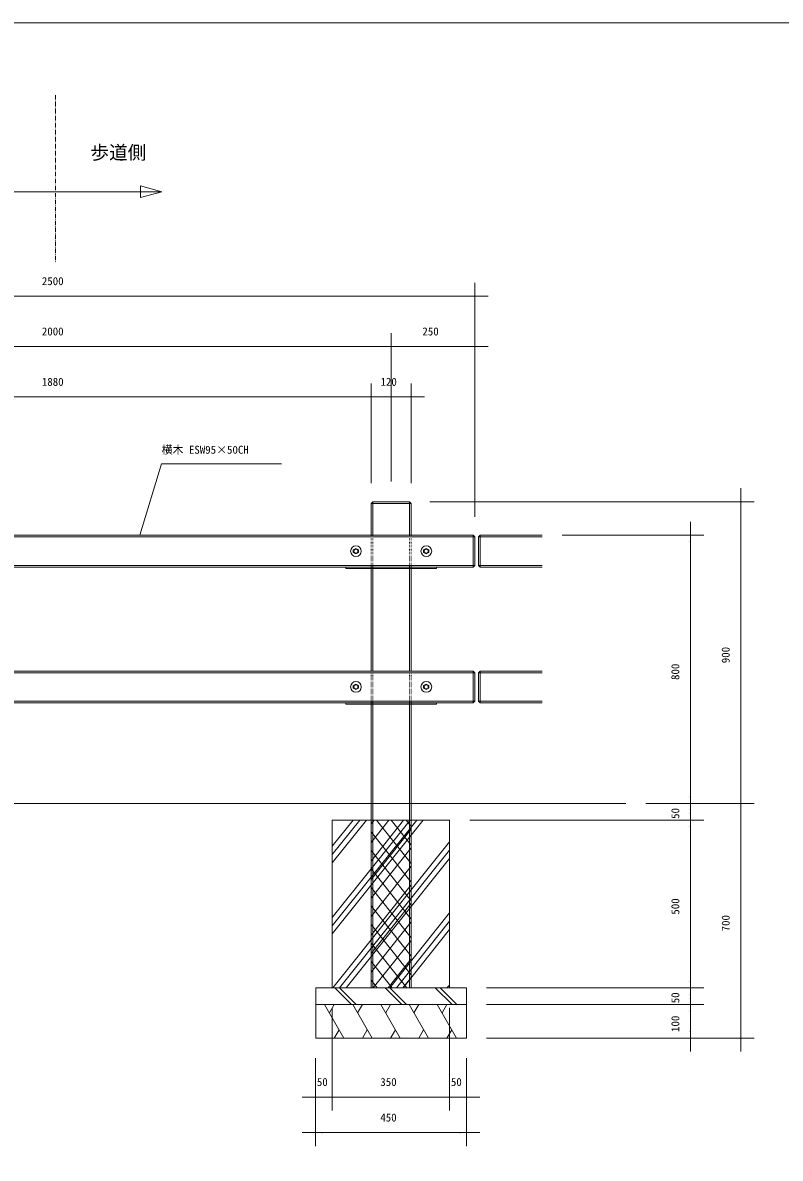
# Model space of a CAD drawing. Units: millimetres, scale not verified. Extents: x -3900 to 3900, y -2750 to 2750.
# Drawn here: x -1348 to 913, y -638 to 2750 of the extents above; entities that cross this region are included whole.
import ezdxf
from ezdxf.enums import TextEntityAlignment as Align

# ---------------------------------------------------------------- set-up
doc = ezdxf.new("R2010")
doc.units = ezdxf.units.MM
doc.header["$LTSCALE"] = 20
doc.linetypes.add('USER5', pattern=[0.208282, 0.069427, -0.138855])
doc.linetypes.add('USER6', pattern=[1.041641, 0.625, -0.208282, 0.069427, -0.138931])
doc.layers.add('0-1_IMPORTED', color=30, linetype='Continuous', lineweight=18)
doc.styles.add('ＭＳ ゴシック', font='')
doc.styles.get('ＭＳ ゴシック').set_extended_font_data('MS Gothic')

msp = doc.modelspace()

# ---------------------------------------------------------------- linework, layer by layer
at = {"layer": '0-1_IMPORTED', "linetype": 'USER6'}
msp.add_line((-1250.27, 2533.44), (-1250.27, 2033.44), dxfattribs=at)
at = {"layer": '0-1_IMPORTED'}
for p, q in [((-1567.77, 2245.94), (-932.77, 2245.94)), ((-308.5, 1316.04), (-188.5, 1316.04)), ((-303.5, 1321.04), (-303.5, 1221.04)), ((-193.5, 1321.04), (-193.5, 1221.04)), ((-3.5, 1221.04), (-3.5, 1126.04)), ((17, 1221.04), (17, 1126.04)), ((-2188.5, 1216.04), (1.5, 1216.04)), ((202, 1216.04), (12, 1216.04)), ((1.5, 1131.04), (-2188.5, 1131.04)), ((-308.5, 816.04), (-308.5, 1126.04)), ((-303.5, 1126.04), (-303.5, 816.04)), ((-193.5, 1126.04), (-193.5, 816.04)), ((-188.5, 1126.04), (-188.5, 816.04)), ((12, 1131.04), (202, 1131.04)), ((-3.5, 816.04), (-3.5, 721.04)), ((17, 816.04), (17, 721.04)), ((-2188.5, 811.04), (1.5, 811.04)), ((202, 811.04), (12, 811.04)), ((1.5, 726.04), (-2188.5, 726.04)), ((-303.5, 721.04), (-303.5, -128.96)), ((-193.5, 721.04), (-193.5, -128.96)), ((12, 726.04), (202, 726.04)), ((452, 421.04), (-2795, 421.04)), ((-424, 243.67), (-322.11, 371.04)), ((-424, 31.54), (-152.4, 371.04)), ((-424, 268.42), (-341.91, 371.04)), ((-424, 56.29), (-172.2, 371.04)), ((-424, 293.17), (-361.71, 371.04)), ((-424, 81.04), (-192, 371.04)), ((-308.5, 359.76), (-299.48, 371.04)), ((-308.5, 304.52), (-255.28, 371.04)), ((-308.5, 249.27), (-211.09, 371.04)), ((-308.5, 194.03), (-188.5, 344.03)), ((-188.5, 241.35), (-292.25, 371.04)), ((-188.5, 296.59), (-248.06, 371.04)), ((-188.5, 351.83), (-203.86, 371.04)), ((-422.29, -128.96), (-74, 306.4)), ((-188.5, 186.11), (-308.5, 336.11)), ((-402.5, -128.96), (-74, 281.66)), ((-308.5, 138.79), (-188.5, 288.79)), ((-188.5, 130.86), (-308.5, 280.86)), ((-382.7, -128.96), (-74, 256.91)), ((-308.5, 83.55), (-188.5, 233.55)), ((-188.5, 75.62), (-308.5, 225.62)), ((-308.5, 28.3), (-188.5, 178.3)), ((-188.5, 20.38), (-308.5, 170.38)), ((-308.5, -26.94), (-188.5, 123.06)), ((-188.5, -34.86), (-308.5, 115.14)), ((-308.5, -82.18), (-188.5, 67.82)), ((-252.59, -128.96), (-74, 94.27)), ((-232.79, -128.96), (-74, 69.52)), ((-188.5, -90.11), (-308.5, 59.89)), ((-212.99, -128.96), (-74, 44.78)), ((-201.61, -128.96), (-308.5, 4.65)), ((-301.73, -128.96), (-188.5, 12.57)), ((-245.8, -128.96), (-308.5, -50.59)), ((-257.54, -128.96), (-188.5, -42.67)), ((-213.34, -128.96), (-188.5, -97.91)), ((-416.64, -128.96), (-366.64, -178.96)), ((-402.5, -128.96), (-352.5, -178.96)), ((-290, -128.96), (-308.5, -105.84)), ((-266.64, -128.96), (-216.64, -178.96)), ((-252.5, -128.96), (-202.5, -178.96)), ((-116.64, -128.96), (-66.64, -178.96)), ((-102.5, -128.96), (-52.5, -178.96)), ((-82.38, -128.96), (-73.5, -120.08)), ((-389.37, -278.96), (-447.11, -178.96)), ((-432.67, -203.96), (-418.24, -178.96)), ((-305.37, -278.96), (-363.11, -178.96)), ((-348.67, -203.96), (-334.24, -178.96)), ((-221.37, -278.96), (-279.11, -178.96)), ((-264.67, -203.96), (-250.24, -178.96)), ((-137.37, -278.96), (-195.11, -178.96)), ((-180.67, -203.96), (-166.24, -178.96)), ((-53.37, -278.96), (-111.11, -178.96)), ((-96.67, -203.96), (-82.24, -178.96)), ((-403.81, -253.96), (-418.24, -278.96)), ((-319.81, -253.96), (-334.24, -278.96)), ((-235.81, -253.96), (-250.24, -278.96)), ((-151.81, -253.96), (-166.24, -278.96)), ((-67.81, -253.96), (-82.24, -278.96))]:
    msp.add_line(p, q, dxfattribs=at)
at = {"layer": '0-1_IMPORTED', "color": 1}
for p, q in [((1.5, 1336.04), (1.5, 1974.04)), ((-2498.5, 1934.04), (1.5, 1934.04)), ((1.5, 1934.04), (41.5, 1934.04)), ((-248.5, 1381.04), (-248.5, 1824.04)), ((-248.5, 1381.04), (-248.5, 1824.04)), ((1.5, 1276.04), (1.5, 1824.04)), ((-2248.5, 1784.04), (-248.5, 1784.04)), ((-288.5, 1784.04), (-248.5, 1784.04)), ((-248.5, 1784.04), (-208.5, 1784.04)), ((-248.5, 1784.04), (1.5, 1784.04)), ((1.5, 1784.04), (41.5, 1784.04)), ((-308.5, 1376.04), (-308.5, 1673.69)), ((-308.5, 1376.04), (-308.5, 1673.69)), ((-188.5, 1376.04), (-188.5, 1673.69)), ((-2188.5, 1633.69), (-308.5, 1633.69)), ((-348.5, 1633.69), (-308.5, 1633.69)), ((-308.5, 1633.69), (-268.5, 1633.69)), ((-308.5, 1633.69), (-188.5, 1633.69)), ((-188.5, 1633.69), (-148.5, 1633.69)), ((794.85, 1361.04), (794.85, 1321.04)), ((-133, 1321.04), (834.85, 1321.04)), ((794.85, 1321.04), (794.85, 421.04)), ((644.5, 1221.04), (644.5, 1261.04)), ((262, 1221.04), (684.5, 1221.04)), ((644.5, 421.04), (644.5, 1221.04)), ((644.5, 421.04), (644.5, 461.04)), ((794.85, 461.04), (794.85, 421.04)), ((512, 421.04), (684.5, 421.04)), ((512, 421.04), (684.5, 421.04)), ((512, 421.04), (834.85, 421.04)), ((512, 421.04), (834.85, 421.04)), ((644.5, 371.04), (644.5, 421.04)), ((644.5, 381.04), (644.5, 421.04)), ((644.5, 371.04), (644.5, 411.04)), ((794.85, 421.04), (794.85, 381.04)), ((794.85, 421.04), (794.85, -278.96)), ((-13.5, 371.04), (684.5, 371.04)), ((-13.5, 371.04), (684.5, 371.04)), ((644.5, -128.96), (644.5, 371.04)), ((644.5, 331.04), (644.5, 371.04)), ((644.5, -128.96), (644.5, -88.96)), ((36.5, -128.96), (684.5, -128.96)), ((36.5, -128.96), (684.5, -128.96)), ((644.5, -178.96), (644.5, -128.96)), ((644.5, -168.96), (644.5, -128.96)), ((644.5, -178.96), (644.5, -138.96)), ((-424, -188.96), (-424, -495)), ((-424, -188.96), (-424, -495)), ((-74, -188.96), (-74, -495)), ((-74, -188.96), (-74, -495)), ((36.5, -178.96), (684.5, -178.96)), ((36.5, -178.96), (684.5, -178.96)), ((644.5, -278.96), (644.5, -178.96)), ((644.5, -218.96), (644.5, -178.96)), ((36.5, -278.96), (684.5, -278.96)), ((36.5, -278.96), (834.85, -278.96)), ((644.5, -318.96), (644.5, -278.96)), ((794.85, -278.96), (794.85, -318.96)), ((-474, -338.96), (-474, -495)), ((-474, -338.96), (-474, -601)), ((-24, -338.96), (-24, -495)), ((-24, -338.96), (-24, -601)), ((-514, -455), (-474, -455)), ((-474, -455), (-424, -455)), ((-464, -455), (-424, -455)), ((-424, -455), (-384, -455)), ((-424, -455), (-74, -455)), ((-114, -455), (-74, -455)), ((-74, -455), (-34, -455)), ((-74, -455), (-24, -455)), ((-24, -455), (16, -455)), ((-474, -561), (-514, -561)), ((-24, -561), (-474, -561)), ((16, -561), (-24, -561))]:
    msp.add_line(p, q, dxfattribs=at)
at = {"layer": '0-1_IMPORTED', "linetype": 'USER5'}
for p, q in [((-308.5, 1221.04), (-308.5, 1126.04)), ((-303.5, 1221.04), (-303.5, 1126.04)), ((-193.5, 1221.04), (-193.5, 1126.04)), ((-188.5, 1221.04), (-188.5, 1126.04)), ((-308.5, 816.04), (-308.5, 721.04)), ((-303.5, 816.04), (-303.5, 721.04)), ((-193.5, 816.04), (-193.5, 721.04)), ((-188.5, 816.04), (-188.5, 721.04))]:
    msp.add_line(p, q, dxfattribs=at)
at = {"layer": '0-1_IMPORTED'}
for points in [[(-3900, 2750), (3900, 2750), (3900, -2750), (-3900, -2750)], [(-932.77, 2245.94), (-996.27, 2228.92), (-996.27, 2262.95)], [(-353.5, 1165.57), (-345.5, 1169.57), (-345.5, 1177.57), (-353.5, 1181.57), (-361.5, 1177.57), (-361.5, 1169.57)], [(-143.5, 1165.57), (-151.5, 1169.57), (-151.5, 1177.57), (-143.5, 1181.57), (-135.5, 1177.57), (-135.5, 1169.57)], [(-383.5, 1126.04), (-113.5, 1126.04), (-113.5, 1122.04), (-383.5, 1122.04)], [(-353.5, 760.57), (-345.5, 764.57), (-345.5, 772.57), (-353.5, 776.57), (-361.5, 772.57), (-361.5, 764.57)], [(-143.5, 760.57), (-151.5, 764.57), (-151.5, 772.57), (-143.5, 776.57), (-135.5, 772.57), (-135.5, 764.57)], [(-383.5, 721.04), (-113.5, 721.04), (-113.5, 717.04), (-383.5, 717.04)], [(-424, 371.04), (-74, 371.04), (-74, -128.96), (-424, -128.96)], [(-473.5, -128.96), (-23.5, -128.96), (-23.5, -178.96), (-473.5, -178.96)], [(-473.5, -178.96), (-23.5, -178.96), (-23.5, -278.96), (-473.5, -278.96)]]:
    msp.add_lwpolyline(points, close=True, dxfattribs=at)
at = {"layer": '0-1_IMPORTED', "color": 1}
msp.add_lwpolyline([(-998.5, 1221.04), (-933.5, 1434.04), (-576, 1434.04)], dxfattribs=at)
at = {"layer": '0-1_IMPORTED'}
for points in [[(-308.5, 1221.04), (-308.5, 1316.04), (-303.5, 1321.04), (-193.5, 1321.04), (-188.5, 1316.04), (-188.5, 1221.04)], [(-2188.5, 1221.04), (-4.14, 1221.04), (1.5, 1216.04), (1.5, 1131.04), (-4.14, 1126.04), (-2188.5, 1126.04)], [(202, 1221.04), (17, 1221.04), (12, 1216.04), (12, 1131.04), (17, 1126.04), (202, 1126.04)], [(-2188.5, 816.04), (-4.14, 816.04), (1.5, 811.04), (1.5, 726.04), (-4.14, 721.04), (-2188.5, 721.04)], [(202, 816.04), (17, 816.04), (12, 811.04), (12, 726.04), (17, 721.04), (202, 721.04)], [(-188.5, 721.04), (-188.5, -128.96), (-308.5, -128.96), (-308.5, 721.04)]]:
    msp.add_lwpolyline(points, dxfattribs=at)
for centre, radius in [((-353.5, 1173.57), 16), ((-143.5, 1173.57), 16), ((-353.5, 1173.57), 6), ((-143.5, 1173.57), 6), ((-353.5, 768.57), 16), ((-143.5, 768.57), 16), ((-353.5, 768.57), 6), ((-143.5, 768.57), 6)]:
    msp.add_circle(centre, radius, dxfattribs=at)
at = {"layer": '0-1_IMPORTED', "color": 1}
for points in [[(1.5, 1934.04), (-18.5, 1932.29), (-18.5, 1935.79)], [(-248.5, 1784.04), (-268.5, 1782.29), (-268.5, 1785.79)], [(-248.5, 1784.04), (-228.5, 1785.79), (-228.5, 1782.29)], [(1.5, 1784.04), (-18.5, 1782.29), (-18.5, 1785.79)], [(-308.5, 1633.69), (-328.5, 1631.94), (-328.5, 1635.44)], [(-308.5, 1633.69), (-288.5, 1635.44), (-288.5, 1631.94)], [(-188.5, 1633.69), (-208.5, 1631.94), (-208.5, 1635.44)], [(794.85, 1321.04), (796.6, 1301.04), (793.1, 1301.04)], [(644.5, 1221.04), (646.25, 1201.04), (642.75, 1201.04)], [(644.5, 421.04), (642.75, 441.04), (646.25, 441.04)], [(794.85, 421.04), (793.1, 441.04), (796.6, 441.04)], [(644.5, 421.04), (646.25, 401.04), (642.75, 401.04)], [(794.85, 421.04), (796.6, 401.04), (793.1, 401.04)], [(644.5, 371.04), (642.75, 391.04), (646.25, 391.04)], [(644.5, 371.04), (646.25, 351.04), (642.75, 351.04)], [(644.5, -128.96), (642.75, -108.96), (646.25, -108.96)], [(644.5, -128.96), (646.25, -148.96), (642.75, -148.96)], [(644.5, -178.96), (642.75, -158.96), (646.25, -158.96)], [(644.5, -178.96), (646.25, -198.96), (642.75, -198.96)], [(644.5, -278.96), (642.75, -258.96), (646.25, -258.96)], [(794.85, -278.96), (793.1, -258.96), (796.6, -258.96)], [(-474, -455), (-454, -453.25), (-454, -456.75)], [(-424, -455), (-444, -456.75), (-444, -453.25)], [(-424, -455), (-404, -453.25), (-404, -456.75)], [(-74, -455), (-94, -456.75), (-94, -453.25)], [(-74, -455), (-54, -453.25), (-54, -456.75)], [(-24, -455), (-44, -456.75), (-44, -453.25)], [(-474, -561), (-454, -559.25), (-454, -562.75)], [(-24, -561), (-44, -562.75), (-44, -559.25)]]:
    msp.add_solid(points, dxfattribs=at)

# ---------------------------------------------------------------- texts
at = {"layer": '0-1_IMPORTED', "color": 7, "style": 'ＭＳ ゴシック'}
for s, height, p in [('歩道側', 40.7, (-1145.77, 2330.22)), ('2500', 23.88, (-1290.83, 1959.96)), ('2000', 23.88, (-1290.83, 1809.96)), ('250', 23.88, (-155.25, 1809.96)), ('1880', 23.88, (-1290.83, 1659.61)), ('120', 23.88, (-280.25, 1659.61)), ('横木 ESW95×50CH', 23.88, (-933.33, 1457.03)), ('50', 23.88, (-470.17, -429.07)), ('350', 23.88, (-280.75, -429.07)), ('50', 23.88, (-70.17, -429.07)), ('450', 23.88, (-280.75, -535.07))]:
    msp.add_text(s, height=height, dxfattribs=at).set_placement(p, align=Align.BOTTOM_LEFT)
for s, p in [('900', (768.92, 839.29)), ('800', (618.57, 789.29)), ('50', (618.57, 374.87)), ('500', (618.57, 89.29)), ('700', (768.92, 39.29)), ('50', (618.57, -175.13)), ('100', (618.57, -260.71))]:
    msp.add_text(s, height=23.88, rotation=90, dxfattribs=at).set_placement(p, align=Align.BOTTOM_LEFT)

doc.saveas('drawing.dxf')
